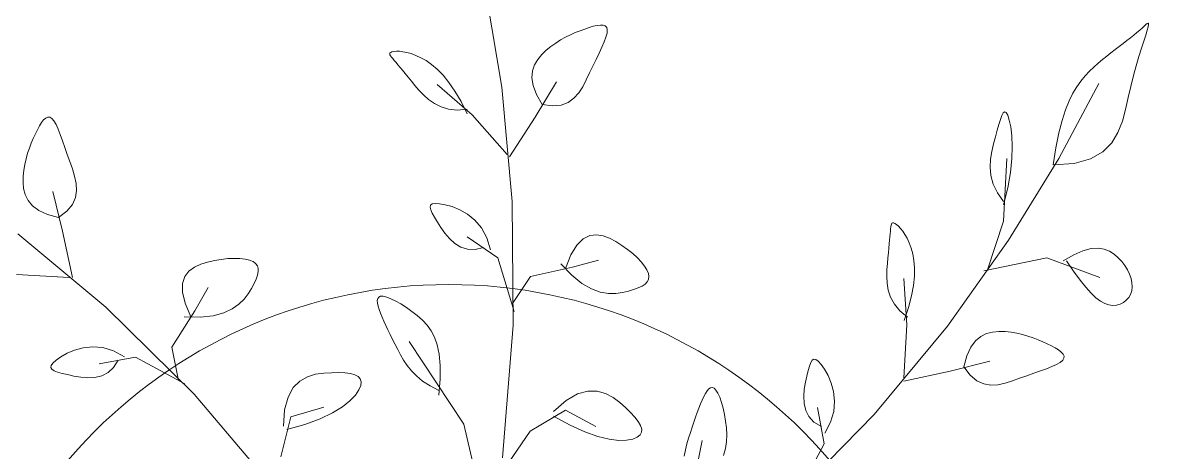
# Model space of a CAD drawing. Header units: centimetres. Extents: x -26724 to 60145, y -23645 to 6771.
# Drawn here: x -10478.6 to -10410, y 2010.3 to 2036.2 of the extents above; entities that cross this region are included whole.
import ezdxf

# ---------------------------------------------------------------- set-up
doc = ezdxf.new("R2010")
doc.units = ezdxf.units.CM
doc.linetypes.add('AUSGEZOGEN', pattern=[0])
doc.linetypes.add('PUNKT2_S9', pattern=[0.35, 0.15, -0.1, 0, -0.1])
doc.layers.add('3.IZGLED 2', color=7, linetype='Continuous', lineweight=9, true_color=0x4a4a4a)
doc.layers.add('Moebel', color=252, linetype='PUNKT2_S9', lineweight=13)

# ---------------------------------------------------------------- blocks, each defined once
blk = doc.blocks.new('ggggt')
at = {"layer": 'Moebel', "color": 91, "linetype": 'AUSGEZOGEN', "lineweight": 18, "transparency": 33554687}
for p, q in [((1570.942, 2032.319, 13.5), (1569.881, 2038.609, 13.5)), ((1609.971, 2036.164, 13.5), (1610.024, 2036.192, 13.5)), ((1610.024, 2036.192, 13.5), (1610.052, 2036.173, 13.5)), ((1610.052, 2036.173, 13.5), (1610.051, 2036.099, 13.5)), ((1575.098, 2035.48, 13.5), (1575.392, 2035.61, 13.5)), ((1575.392, 2035.61, 13.5), (1575.679, 2035.727, 13.5)), ((1575.679, 2035.727, 13.5), (1575.959, 2035.83, 13.5)), ((1575.959, 2035.83, 13.5), (1576.226, 2035.921, 13.5)), ((1576.226, 2035.921, 13.5), (1576.478, 2035.995, 13.5)), ((1576.478, 2035.995, 13.5), (1576.707, 2036.048, 13.5)), ((1576.707, 2036.048, 13.5), (1576.908, 2036.072, 13.5)), ((1576.908, 2036.072, 13.5), (1577.076, 2036.064, 13.5)), ((1577.076, 2036.064, 13.5), (1577.206, 2036.017, 13.5)), ((1577.206, 2036.017, 13.5), (1577.291, 2035.925, 13.5)), ((1577.309, 2035.589, 13.5), (1577.243, 2035.345, 13.5)), ((1577.291, 2035.925, 13.5), (1577.326, 2035.784, 13.5)), ((1577.326, 2035.784, 13.5), (1577.309, 2035.589, 13.5)), ((1609.159, 2035.458, 13.5), (1609.345, 2035.611, 13.5)), ((1609.345, 2035.611, 13.5), (1609.513, 2035.753, 13.5)), ((1609.513, 2035.753, 13.5), (1609.661, 2035.884, 13.5)), ((1609.661, 2035.884, 13.5), (1609.788, 2036.001, 13.5)), ((1609.788, 2036.001, 13.5), (1609.891, 2036.097, 13.5)), ((1609.962, 2035.751, 13.5), (1609.872, 2035.461, 13.5)), ((1609.891, 2036.097, 13.5), (1609.971, 2036.164, 13.5)), ((1610.021, 2035.961, 13.5), (1609.962, 2035.751, 13.5)), ((1610.051, 2036.099, 13.5), (1610.021, 2035.961, 13.5)), ((1573.918, 2034.774, 13.5), (1574.209, 2034.981, 13.5)), ((1574.209, 2034.981, 13.5), (1574.504, 2035.167, 13.5)), ((1574.504, 2035.167, 13.5), (1574.801, 2035.332, 13.5)), ((1574.801, 2035.332, 13.5), (1575.098, 2035.48, 13.5)), ((1577.136, 2035.058, 13.5), (1576.997, 2034.733, 13.5)), ((1577.243, 2035.345, 13.5), (1577.136, 2035.058, 13.5)), ((1608.273, 2034.77, 13.5), (1608.512, 2034.951, 13.5)), ((1608.512, 2034.951, 13.5), (1608.74, 2035.127, 13.5)), ((1608.74, 2035.127, 13.5), (1608.956, 2035.297, 13.5)), ((1608.956, 2035.297, 13.5), (1609.159, 2035.458, 13.5)), ((1609.756, 2035.097, 13.5), (1609.62, 2034.664, 13.5)), ((1609.872, 2035.461, 13.5), (1609.756, 2035.097, 13.5)), ((1564.172, 2034.338, 13.5), (1564.186, 2034.384, 13.5)), ((1564.185, 2034.281, 13.5), (1564.172, 2034.338, 13.5)), ((1564.224, 2034.214, 13.5), (1564.185, 2034.281, 13.5)), ((1564.186, 2034.384, 13.5), (1564.23, 2034.422, 13.5)), ((1564.283, 2034.134, 13.5), (1564.224, 2034.214, 13.5)), ((1564.23, 2034.422, 13.5), (1564.309, 2034.452, 13.5)), ((1564.359, 2034.041, 13.5), (1564.283, 2034.134, 13.5)), ((1564.309, 2034.452, 13.5), (1564.425, 2034.475, 13.5)), ((1564.425, 2034.475, 13.5), (1564.575, 2034.487, 13.5)), ((1564.575, 2034.487, 13.5), (1564.758, 2034.484, 13.5)), ((1564.758, 2034.484, 13.5), (1564.97, 2034.462, 13.5)), ((1564.97, 2034.462, 13.5), (1565.208, 2034.416, 13.5)), ((1565.208, 2034.416, 13.5), (1565.47, 2034.344, 13.5)), ((1565.47, 2034.344, 13.5), (1565.753, 2034.24, 13.5)), ((1565.753, 2034.24, 13.5), (1566.054, 2034.1, 13.5)), ((1573.123, 2033.997, 13.5), (1573.365, 2034.286, 13.5)), ((1573.365, 2034.286, 13.5), (1573.635, 2034.543, 13.5)), ((1573.635, 2034.543, 13.5), (1573.918, 2034.774, 13.5)), ((1576.831, 2034.376, 13.5), (1576.647, 2033.994, 13.5)), ((1576.997, 2034.733, 13.5), (1576.831, 2034.376, 13.5)), ((1607.254, 2033.992, 13.5), (1607.515, 2034.199, 13.5)), ((1607.515, 2034.199, 13.5), (1607.773, 2034.395, 13.5)), ((1607.773, 2034.395, 13.5), (1608.026, 2034.584, 13.5)), ((1608.026, 2034.584, 13.5), (1608.273, 2034.77, 13.5)), ((1609.467, 2034.168, 13.5), (1609.305, 2033.616, 13.5)), ((1609.62, 2034.664, 13.5), (1609.467, 2034.168, 13.5)), ((1564.45, 2033.934, 13.5), (1564.359, 2034.041, 13.5)), ((1564.553, 2033.811, 13.5), (1564.45, 2033.934, 13.5)), ((1564.669, 2033.672, 13.5), (1564.553, 2033.811, 13.5)), ((1564.798, 2033.515, 13.5), (1564.669, 2033.672, 13.5)), ((1564.942, 2033.339, 13.5), (1564.798, 2033.515, 13.5)), ((1566.054, 2034.1, 13.5), (1566.371, 2033.92, 13.5)), ((1566.371, 2033.92, 13.5), (1566.701, 2033.69, 13.5)), ((1566.701, 2033.69, 13.5), (1567.043, 2033.4, 13.5)), ((1572.807, 2033.303, 13.5), (1572.931, 2033.672, 13.5)), ((1572.931, 2033.672, 13.5), (1573.123, 2033.997, 13.5)), ((1576.451, 2033.593, 13.5), (1576.251, 2033.177, 13.5)), ((1576.647, 2033.994, 13.5), (1576.451, 2033.593, 13.5)), ((1606.468, 2033.277, 13.5), (1606.729, 2033.535, 13.5)), ((1606.729, 2033.535, 13.5), (1606.991, 2033.772, 13.5)), ((1606.991, 2033.772, 13.5), (1607.254, 2033.992, 13.5)), ((1609.305, 2033.616, 13.5), (1609.138, 2033.014, 13.5)), ((1565.103, 2033.143, 13.5), (1564.942, 2033.339, 13.5)), ((1565.282, 2032.926, 13.5), (1565.103, 2033.143, 13.5)), ((1565.48, 2032.688, 13.5), (1565.282, 2032.926, 13.5)), ((1567.043, 2033.4, 13.5), (1567.394, 2033.04, 13.5)), ((1567.394, 2033.04, 13.5), (1567.753, 2032.601, 13.5)), ((1572.771, 2032.885, 13.5), (1572.807, 2033.303, 13.5)), ((1572.842, 2032.412, 13.5), (1572.771, 2032.885, 13.5)), ((1576.051, 2032.757, 13.5), (1575.838, 2032.348, 13.5)), ((1576.251, 2033.177, 13.5), (1576.051, 2032.757, 13.5)), ((1605.957, 2032.685, 13.5), (1606.21, 2032.995, 13.5)), ((1606.21, 2032.995, 13.5), (1606.468, 2033.277, 13.5)), ((1609.138, 2033.014, 13.5), (1608.971, 2032.369, 13.5)), ((1565.699, 2032.426, 13.5), (1565.48, 2032.688, 13.5)), ((1565.941, 2032.143, 13.5), (1565.699, 2032.426, 13.5)), ((1566.212, 2031.853, 13.5), (1565.941, 2032.143, 13.5)), ((1569.151, 2030.647, 13.5), (1567.031, 2032.485, 13.5)), ((1567.753, 2032.601, 13.5), (1568.118, 2032.073, 13.5)), ((1568.118, 2032.073, 13.5), (1568.487, 2031.445, 13.5)), ((1571.575, 2025.413, 13.5), (1570.942, 2032.319, 13.5)), ((1573.04, 2031.878, 13.5), (1572.842, 2032.412, 13.5)), ((1572.971, 2030.509, 13.5), (1574.246, 2032.632, 13.5)), ((1575.838, 2032.348, 13.5), (1575.595, 2031.972, 13.5)), ((1604.616, 2028.018, 13.5), (1607.041, 2032.546, 13.5)), ((1605.471, 2031.95, 13.5), (1605.71, 2032.342, 13.5)), ((1605.71, 2032.342, 13.5), (1605.957, 2032.685, 13.5)), ((1608.971, 2032.369, 13.5), (1608.81, 2031.686, 13.5)), ((1566.52, 2031.575, 13.5), (1566.212, 2031.853, 13.5)), ((1566.871, 2031.327, 13.5), (1566.52, 2031.575, 13.5)), ((1568.487, 2031.445, 13.5), (1568.857, 2030.707, 13.5)), ((1573.385, 2031.277, 13.5), (1573.04, 2031.878, 13.5)), ((1574.96, 2031.397, 13.5), (1574.534, 2031.238, 13.5)), ((1575.308, 2031.648, 13.5), (1574.96, 2031.397, 13.5)), ((1575.595, 2031.972, 13.5), (1575.308, 2031.648, 13.5)), ((1605.022, 2030.953, 13.5), (1605.241, 2031.493, 13.5)), ((1605.241, 2031.493, 13.5), (1605.471, 2031.95, 13.5)), ((1608.81, 2031.686, 13.5), (1608.652, 2030.976, 13.5)), ((1567.273, 2031.127, 13.5), (1566.871, 2031.327, 13.5)), ((1567.734, 2030.992, 13.5), (1567.273, 2031.127, 13.5)), ((1568.259, 2030.94, 13.5), (1567.734, 2030.992, 13.5)), ((1568.857, 2030.99, 13.5), (1568.259, 2030.94, 13.5)), ((1574.014, 2031.191, 13.5), (1573.385, 2031.277, 13.5)), ((1573.385, 2031.277, 13.5), (1573.385, 2031.277, 13.5)), ((1574.534, 2031.238, 13.5), (1574.014, 2031.191, 13.5)), ((1601.178, 2030.607, 13.5), (1601.266, 2030.762, 13.5)), ((1601.266, 2030.762, 13.5), (1601.354, 2030.824, 13.5)), ((1601.354, 2030.824, 13.5), (1601.443, 2030.781, 13.5)), ((1601.443, 2030.781, 13.5), (1601.535, 2030.62, 13.5)), ((1604.816, 2030.313, 13.5), (1605.022, 2030.953, 13.5)), ((1608.652, 2030.976, 13.5), (1608.463, 2030.264, 13.5)), ((1542.999, 2029.979, 13.5), (1543.124, 2030.178, 13.5)), ((1543.124, 2030.178, 13.5), (1543.249, 2030.338, 13.5)), ((1543.249, 2030.338, 13.5), (1543.373, 2030.451, 13.5)), ((1543.373, 2030.451, 13.5), (1543.498, 2030.509, 13.5)), ((1543.498, 2030.509, 13.5), (1543.623, 2030.504, 13.5)), ((1543.623, 2030.504, 13.5), (1543.748, 2030.43, 13.5)), ((1543.748, 2030.43, 13.5), (1543.873, 2030.279, 13.5)), ((1543.873, 2030.279, 13.5), (1543.999, 2030.06, 13.5)), ((1543.999, 2030.06, 13.5), (1544.127, 2029.782, 13.5)), ((1571.271, 2028.244, 13.5), (1569.151, 2030.647, 13.5)), ((1571.413, 2028.103, 13.5), (1572.971, 2030.509, 13.5)), ((1600.892, 2029.716, 13.5), (1600.993, 2030.072, 13.5)), ((1600.993, 2030.072, 13.5), (1601.087, 2030.373, 13.5)), ((1601.087, 2030.373, 13.5), (1601.178, 2030.607, 13.5)), ((1601.535, 2030.62, 13.5), (1601.629, 2030.33, 13.5)), ((1601.629, 2030.33, 13.5), (1601.714, 2029.917, 13.5)), ((1604.624, 2029.556, 13.5), (1604.816, 2030.313, 13.5)), ((1608.463, 2030.264, 13.5), (1608.199, 2029.58, 13.5)), ((1542.624, 2029.225, 13.5), (1542.749, 2029.495, 13.5)), ((1542.749, 2029.495, 13.5), (1542.874, 2029.749, 13.5)), ((1542.874, 2029.749, 13.5), (1542.999, 2029.979, 13.5)), ((1544.127, 2029.782, 13.5), (1544.258, 2029.453, 13.5)), ((1544.258, 2029.453, 13.5), (1544.393, 2029.084, 13.5)), ((1600.67, 2028.895, 13.5), (1600.784, 2029.32, 13.5)), ((1600.784, 2029.32, 13.5), (1600.892, 2029.716, 13.5)), ((1601.714, 2029.917, 13.5), (1601.777, 2029.386, 13.5)), ((1601.777, 2029.386, 13.5), (1601.804, 2028.746, 13.5)), ((1604.447, 2028.664, 13.5), (1604.624, 2029.556, 13.5)), ((1608.199, 2029.58, 13.5), (1607.82, 2028.954, 13.5)), ((1542.282, 2028.325, 13.5), (1542.388, 2028.639, 13.5)), ((1542.388, 2028.639, 13.5), (1542.503, 2028.939, 13.5)), ((1542.503, 2028.939, 13.5), (1542.624, 2029.225, 13.5)), ((1544.393, 2029.084, 13.5), (1544.533, 2028.684, 13.5)), ((1544.533, 2028.684, 13.5), (1544.679, 2028.261, 13.5)), ((1600.566, 2028.444, 13.5), (1600.67, 2028.895, 13.5)), ((1601.804, 2028.746, 13.5), (1601.782, 2028.002, 13.5)), ((1604.288, 2027.621, 13.5), (1604.447, 2028.664, 13.5)), ((1607.82, 2028.954, 13.5), (1607.281, 2028.415, 13.5)), ((1542.112, 2027.658, 13.5), (1542.189, 2027.998, 13.5)), ((1542.189, 2027.998, 13.5), (1542.282, 2028.325, 13.5)), ((1544.679, 2028.261, 13.5), (1544.831, 2027.826, 13.5)), ((1600.471, 2027.484, 13.5), (1600.493, 2027.973, 13.5)), ((1600.493, 2027.973, 13.5), (1600.566, 2028.444, 13.5)), ((1601.284, 2024.223, 13.5), (1601.485, 2028.021, 13.5)), ((1601.589, 2023.089, 13.5), (1604.616, 2028.018, 13.5)), ((1601.782, 2028.002, 13.5), (1601.697, 2027.162, 13.5)), ((1606.541, 2027.994, 13.5), (1605.558, 2027.719, 13.5)), ((1607.281, 2028.415, 13.5), (1606.541, 2027.994, 13.5)), ((1542.016, 2026.942, 13.5), (1542.053, 2027.306, 13.5)), ((1542.053, 2027.306, 13.5), (1542.112, 2027.658, 13.5)), ((1544.831, 2027.826, 13.5), (1544.987, 2027.387, 13.5)), ((1544.987, 2027.387, 13.5), (1545.125, 2026.948, 13.5)), ((1600.519, 2026.981, 13.5), (1600.471, 2027.484, 13.5)), ((1605.558, 2027.719, 13.5), (1604.288, 2027.621, 13.5)), ((1604.288, 2027.621, 13.5), (1604.288, 2027.621, 13.5)), ((1542.006, 2026.569, 13.5), (1542.016, 2026.942, 13.5)), ((1542.04, 2026.194, 13.5), (1542.006, 2026.569, 13.5)), ((1545.125, 2026.948, 13.5), (1545.22, 2026.511, 13.5)), ((1600.657, 2026.467, 13.5), (1600.519, 2026.981, 13.5)), ((1601.697, 2027.162, 13.5), (1601.535, 2026.233, 13.5)), ((1542.134, 2025.828, 13.5), (1542.04, 2026.194, 13.5)), ((1544.398, 2023.62, 13.5), (1543.799, 2026.023, 13.5)), ((1545.245, 2026.078, 13.5), (1545.177, 2025.654, 13.5)), ((1545.22, 2026.511, 13.5), (1545.245, 2026.078, 13.5)), ((1600.906, 2025.946, 13.5), (1600.657, 2026.467, 13.5)), ((1601.284, 2025.422, 13.5), (1600.906, 2025.946, 13.5)), ((1601.535, 2026.233, 13.5), (1601.284, 2025.222, 13.5)), ((1542.307, 2025.48, 13.5), (1542.134, 2025.828, 13.5)), ((1542.577, 2025.159, 13.5), (1542.307, 2025.48, 13.5)), ((1544.988, 2025.24, 13.5), (1544.654, 2024.84, 13.5)), ((1545.177, 2025.654, 13.5), (1544.988, 2025.24, 13.5)), ((1566.615, 2025.073, 13.5), (1566.641, 2025.19, 13.5)), ((1566.641, 2025.19, 13.5), (1566.739, 2025.265, 13.5)), ((1566.739, 2025.265, 13.5), (1566.915, 2025.296, 13.5)), ((1566.915, 2025.296, 13.5), (1567.178, 2025.282, 13.5)), ((1567.178, 2025.282, 13.5), (1567.53, 2025.223, 13.5)), ((1567.53, 2025.223, 13.5), (1567.949, 2025.107, 13.5)), ((1571.64, 2017.939, 13.5), (1571.575, 2025.413, 13.5)), ((1542.962, 2024.875, 13.5), (1542.577, 2025.159, 13.5)), ((1543.48, 2024.637, 13.5), (1542.962, 2024.875, 13.5)), ((1544.148, 2024.456, 13.5), (1543.48, 2024.637, 13.5)), ((1544.654, 2024.84, 13.5), (1544.148, 2024.456, 13.5)), ((1566.652, 2024.912, 13.5), (1566.615, 2025.073, 13.5)), ((1566.743, 2024.708, 13.5), (1566.652, 2024.912, 13.5)), ((1566.882, 2024.462, 13.5), (1566.743, 2024.708, 13.5)), ((1567.949, 2025.107, 13.5), (1568.406, 2024.921, 13.5)), ((1568.406, 2024.921, 13.5), (1568.872, 2024.653, 13.5)), ((1568.872, 2024.653, 13.5), (1569.32, 2024.29, 13.5)), ((1544.148, 2024.456, 13.5), (1544.148, 2024.456, 13.5)), ((1567.059, 2024.174, 13.5), (1566.882, 2024.462, 13.5)), ((1567.27, 2023.848, 13.5), (1567.059, 2024.174, 13.5)), ((1567.513, 2023.507, 13.5), (1567.27, 2023.848, 13.5)), ((1569.32, 2024.29, 13.5), (1569.72, 2023.819, 13.5)), ((1569.72, 2023.819, 13.5), (1570.045, 2023.228, 13.5)), ((1594.454, 2023.763, 13.5), (1594.466, 2023.883, 13.5)), ((1594.466, 2023.883, 13.5), (1594.48, 2023.981, 13.5)), ((1594.48, 2023.981, 13.5), (1594.501, 2024.056, 13.5)), ((1594.501, 2024.056, 13.5), (1594.531, 2024.106, 13.5)), ((1594.531, 2024.106, 13.5), (1594.574, 2024.129, 13.5)), ((1594.574, 2024.129, 13.5), (1594.632, 2024.124, 13.5)), ((1594.632, 2024.124, 13.5), (1594.71, 2024.089, 13.5)), ((1594.71, 2024.089, 13.5), (1594.807, 2024.024, 13.5)), ((1594.807, 2024.024, 13.5), (1594.922, 2023.926, 13.5)), ((1594.922, 2023.926, 13.5), (1595.049, 2023.795, 13.5)), ((1600.283, 2021.224, 13.5), (1601.284, 2024.223, 13.5)), ((1547.015, 2019.03, 13.5), (1541.684, 2023.465, 13.5)), ((1544.998, 2020.817, 13.5), (1544.398, 2023.62, 13.5)), ((1567.794, 2023.178, 13.5), (1567.513, 2023.507, 13.5)), ((1568.113, 2022.887, 13.5), (1567.794, 2023.178, 13.5)), ((1570.7, 2022.019, 13.5), (1568.862, 2023.29, 13.5)), ((1570.045, 2023.228, 13.5), (1570.265, 2022.503, 13.5)), ((1575.867, 2023.158, 13.5), (1575.486, 2022.783, 13.5)), ((1576.262, 2023.355, 13.5), (1575.867, 2023.158, 13.5)), ((1576.663, 2023.406, 13.5), (1576.262, 2023.355, 13.5)), ((1577.066, 2023.341, 13.5), (1576.663, 2023.406, 13.5)), ((1577.462, 2023.193, 13.5), (1577.066, 2023.341, 13.5)), ((1577.846, 2022.993, 13.5), (1577.462, 2023.193, 13.5)), ((1594.392, 2023.081, 13.5), (1594.412, 2023.283, 13.5)), ((1594.412, 2023.283, 13.5), (1594.429, 2023.463, 13.5)), ((1594.429, 2023.463, 13.5), (1594.443, 2023.623, 13.5)), ((1594.443, 2023.623, 13.5), (1594.454, 2023.763, 13.5)), ((1595.049, 2023.795, 13.5), (1595.183, 2023.629, 13.5)), ((1595.183, 2023.629, 13.5), (1595.32, 2023.429, 13.5)), ((1595.32, 2023.429, 13.5), (1595.453, 2023.192, 13.5)), ((1595.453, 2023.192, 13.5), (1595.58, 2022.919, 13.5)), ((1568.475, 2022.661, 13.5), (1568.113, 2022.887, 13.5)), ((1568.882, 2022.528, 13.5), (1568.475, 2022.661, 13.5)), ((1569.336, 2022.513, 13.5), (1568.882, 2022.528, 13.5)), ((1569.84, 2022.644, 13.5), (1569.336, 2022.513, 13.5)), ((1575.486, 2022.783, 13.5), (1575.125, 2022.199, 13.5)), ((1578.211, 2022.767, 13.5), (1577.846, 2022.993, 13.5)), ((1578.553, 2022.526, 13.5), (1578.211, 2022.767, 13.5)), ((1578.865, 2022.275, 13.5), (1578.553, 2022.526, 13.5)), ((1594.318, 2022.323, 13.5), (1594.345, 2022.603, 13.5)), ((1594.345, 2022.603, 13.5), (1594.37, 2022.855, 13.5)), ((1594.37, 2022.855, 13.5), (1594.392, 2023.081, 13.5)), ((1595.58, 2022.919, 13.5), (1595.694, 2022.607, 13.5)), ((1595.694, 2022.607, 13.5), (1595.791, 2022.255, 13.5)), ((1597.891, 2017.891, 13.5), (1601.589, 2023.089, 13.5)), ((1605.524, 2022.201, 13.5), (1606.081, 2022.445, 13.5)), ((1606.081, 2022.445, 13.5), (1606.569, 2022.572, 13.5)), ((1606.569, 2022.572, 13.5), (1606.994, 2022.599, 13.5)), ((1606.994, 2022.599, 13.5), (1607.363, 2022.54, 13.5)), ((1607.363, 2022.54, 13.5), (1607.684, 2022.414, 13.5)), ((1553.579, 2021.851, 13.5), (1553.16, 2021.752, 13.5)), ((1553.991, 2021.922, 13.5), (1553.579, 2021.851, 13.5)), ((1554.389, 2021.965, 13.5), (1553.991, 2021.922, 13.5)), ((1554.766, 2021.982, 13.5), (1554.389, 2021.965, 13.5)), ((1555.114, 2021.972, 13.5), (1554.766, 2021.982, 13.5)), ((1555.426, 2021.935, 13.5), (1555.114, 2021.972, 13.5)), ((1555.693, 2021.873, 13.5), (1555.426, 2021.935, 13.5)), ((1555.909, 2021.786, 13.5), (1555.693, 2021.873, 13.5)), ((1556.067, 2021.673, 13.5), (1555.909, 2021.786, 13.5)), ((1571.688, 2018.766, 13.5), (1570.7, 2022.019, 13.5)), ((1575.125, 2022.199, 13.5), (1574.791, 2021.375, 13.5)), ((1575.227, 2021.457, 13.5), (1576.784, 2021.883, 13.5)), ((1579.143, 2022.02, 13.5), (1578.865, 2022.275, 13.5)), ((1579.382, 2021.766, 13.5), (1579.143, 2022.02, 13.5)), ((1579.577, 2021.52, 13.5), (1579.382, 2021.766, 13.5)), ((1594.259, 2021.674, 13.5), (1594.29, 2022.014, 13.5)), ((1594.29, 2022.014, 13.5), (1594.318, 2022.323, 13.5)), ((1595.791, 2022.255, 13.5), (1595.861, 2021.859, 13.5)), ((1595.861, 2021.859, 13.5), (1595.898, 2021.412, 13.5)), ((1600.083, 2021.224, 13.5), (1603.888, 2022.024, 13.5)), ((1603.888, 2022.024, 13.5), (1607.092, 2020.824, 13.5)), ((1604.889, 2021.824, 13.5), (1605.524, 2022.201, 13.5)), ((1605.517, 2021.2, 13.5), (1605.089, 2021.824, 13.5)), ((1607.684, 2022.414, 13.5), (1607.964, 2022.237, 13.5)), ((1607.964, 2022.237, 13.5), (1608.21, 2022.024, 13.5)), ((1608.21, 2022.024, 13.5), (1608.428, 2021.79, 13.5)), ((1608.428, 2021.79, 13.5), (1608.617, 2021.543, 13.5)), ((1552.032, 2021.208, 13.5), (1551.784, 2020.889, 13.5)), ((1552.362, 2021.447, 13.5), (1552.032, 2021.208, 13.5)), ((1552.747, 2021.623, 13.5), (1552.362, 2021.447, 13.5)), ((1553.16, 2021.752, 13.5), (1552.747, 2021.623, 13.5)), ((1556.17, 2021.535, 13.5), (1556.067, 2021.673, 13.5)), ((1556.22, 2021.372, 13.5), (1556.17, 2021.535, 13.5)), ((1556.178, 2020.968, 13.5), (1556.221, 2021.183, 13.5)), ((1556.221, 2021.183, 13.5), (1556.22, 2021.372, 13.5)), ((1572.68, 2020.889, 13.5), (1575.227, 2021.457, 13.5)), ((1574.508, 2021.658, 13.5), (1575.174, 2020.967, 13.5)), ((1579.722, 2021.287, 13.5), (1579.577, 2021.52, 13.5)), ((1579.813, 2021.073, 13.5), (1579.722, 2021.287, 13.5)), ((1579.845, 2020.881, 13.5), (1579.813, 2021.073, 13.5)), ((1594.217, 2020.906, 13.5), (1594.23, 2021.303, 13.5)), ((1594.23, 2021.303, 13.5), (1594.259, 2021.674, 13.5)), ((1595.898, 2021.412, 13.5), (1595.892, 2020.91, 13.5)), ((1605.903, 2020.672, 13.5), (1605.517, 2021.2, 13.5)), ((1608.617, 2021.543, 13.5), (1608.775, 2021.286, 13.5)), ((1608.775, 2021.286, 13.5), (1608.9, 2021.024, 13.5)), ((1544.798, 2020.817, 13.5), (1541.6, 2021.017, 13.5)), ((1551.644, 2020.47, 13.5), (1551.64, 2019.936, 13.5)), ((1551.784, 2020.889, 13.5), (1551.644, 2020.47, 13.5)), ((1555.809, 2020.167, 13.5), (1555.968, 2020.46, 13.5)), ((1555.968, 2020.46, 13.5), (1556.092, 2020.727, 13.5)), ((1556.092, 2020.727, 13.5), (1556.178, 2020.968, 13.5)), ((1571.547, 2019.19, 13.5), (1572.68, 2020.889, 13.5)), ((1575.174, 2020.967, 13.5), (1575.795, 2020.469, 13.5)), ((1575.795, 2020.469, 13.5), (1576.37, 2020.135, 13.5)), ((1579.425, 2020.305, 13.5), (1579.608, 2020.426, 13.5)), ((1579.608, 2020.426, 13.5), (1579.74, 2020.56, 13.5)), ((1579.74, 2020.56, 13.5), (1579.82, 2020.711, 13.5)), ((1579.82, 2020.711, 13.5), (1579.845, 2020.881, 13.5)), ((1594.238, 2020.492, 13.5), (1594.217, 2020.906, 13.5)), ((1594.311, 2020.068, 13.5), (1594.238, 2020.492, 13.5)), ((1595.443, 2017.975, 13.5), (1595.243, 2020.774, 13.5)), ((1595.892, 2020.91, 13.5), (1595.836, 2020.345, 13.5)), ((1606.253, 2020.235, 13.5), (1605.903, 2020.672, 13.5)), ((1608.9, 2021.024, 13.5), (1608.99, 2020.763, 13.5)), ((1608.99, 2020.763, 13.5), (1609.043, 2020.506, 13.5)), ((1609.043, 2020.506, 13.5), (1609.056, 2020.258, 13.5)), ((1551.64, 2019.936, 13.5), (1551.798, 2019.268, 13.5)), ((1552.395, 2018.814, 13.5), (1553.194, 2020.216, 13.5)), ((1555.371, 2019.525, 13.5), (1555.615, 2019.85, 13.5)), ((1555.615, 2019.85, 13.5), (1555.809, 2020.167, 13.5)), ((1576.37, 2020.135, 13.5), (1576.901, 2019.94, 13.5)), ((1576.901, 2019.94, 13.5), (1577.389, 2019.855, 13.5)), ((1577.389, 2019.855, 13.5), (1577.834, 2019.855, 13.5)), ((1577.834, 2019.855, 13.5), (1578.237, 2019.912, 13.5)), ((1578.237, 2019.912, 13.5), (1578.598, 2019.999, 13.5)), ((1578.598, 2019.999, 13.5), (1578.917, 2020.094, 13.5)), ((1578.917, 2020.094, 13.5), (1579.194, 2020.195, 13.5)), ((1579.194, 2020.195, 13.5), (1579.425, 2020.305, 13.5)), ((1594.454, 2019.642, 13.5), (1594.311, 2020.068, 13.5)), ((1595.72, 2019.714, 13.5), (1595.537, 2019.009, 13.5)), ((1595.836, 2020.345, 13.5), (1595.72, 2019.714, 13.5)), ((1606.572, 2019.881, 13.5), (1606.253, 2020.235, 13.5)), ((1606.865, 2019.605, 13.5), (1606.572, 2019.881, 13.5)), ((1608.956, 2019.81, 13.5), (1608.846, 2019.618, 13.5)), ((1609.027, 2020.025, 13.5), (1608.956, 2019.81, 13.5)), ((1609.056, 2020.258, 13.5), (1609.027, 2020.025, 13.5)), ((1552.346, 2013.79, 13.5), (1547.015, 2019.03, 13.5)), ((1551.798, 2019.268, 13.5), (1552.144, 2018.448, 13.5)), ((1554.651, 2018.926, 13.5), (1555.056, 2019.211, 13.5)), ((1555.056, 2019.211, 13.5), (1555.371, 2019.525, 13.5)), ((1563.421, 2019.44, 13.5), (1563.446, 2019.563, 13.5)), ((1563.431, 2019.286, 13.5), (1563.421, 2019.44, 13.5)), ((1563.469, 2019.104, 13.5), (1563.431, 2019.286, 13.5)), ((1563.446, 2019.563, 13.5), (1563.51, 2019.649, 13.5)), ((1563.531, 2018.9, 13.5), (1563.469, 2019.104, 13.5)), ((1563.51, 2019.649, 13.5), (1563.619, 2019.693, 13.5)), ((1563.619, 2019.693, 13.5), (1563.778, 2019.691, 13.5)), ((1563.778, 2019.691, 13.5), (1563.99, 2019.64, 13.5)), ((1563.99, 2019.64, 13.5), (1564.246, 2019.543, 13.5)), ((1564.246, 2019.543, 13.5), (1564.537, 2019.404, 13.5)), ((1564.537, 2019.404, 13.5), (1564.852, 2019.228, 13.5)), ((1564.852, 2019.228, 13.5), (1565.181, 2019.019, 13.5)), ((1565.181, 2019.019, 13.5), (1565.513, 2018.783, 13.5)), ((1594.684, 2019.221, 13.5), (1594.454, 2019.642, 13.5)), ((1595.019, 2018.813, 13.5), (1594.684, 2019.221, 13.5)), ((1607.138, 2019.399, 13.5), (1606.865, 2019.605, 13.5)), ((1607.395, 2019.258, 13.5), (1607.138, 2019.399, 13.5)), ((1607.642, 2019.175, 13.5), (1607.395, 2019.258, 13.5)), ((1607.883, 2019.144, 13.5), (1607.642, 2019.175, 13.5)), ((1608.114, 2019.16, 13.5), (1607.883, 2019.144, 13.5)), ((1608.331, 2019.22, 13.5), (1608.114, 2019.16, 13.5)), ((1608.529, 2019.319, 13.5), (1608.331, 2019.22, 13.5)), ((1608.702, 2019.453, 13.5), (1608.529, 2019.319, 13.5)), ((1608.846, 2019.618, 13.5), (1608.702, 2019.453, 13.5)), ((1550.995, 2016.612, 13.5), (1552.395, 2018.814, 13.5)), ((1551.744, 2018.448, 13.5), (1552.704, 2018.431, 13.5)), ((1552.704, 2018.431, 13.5), (1553.495, 2018.517, 13.5)), ((1553.495, 2018.517, 13.5), (1554.137, 2018.688, 13.5)), ((1554.137, 2018.688, 13.5), (1554.651, 2018.926, 13.5)), ((1563.612, 2018.677, 13.5), (1563.531, 2018.9, 13.5)), ((1563.707, 2018.441, 13.5), (1563.612, 2018.677, 13.5)), ((1563.814, 2018.192, 13.5), (1563.707, 2018.441, 13.5)), ((1565.513, 2018.783, 13.5), (1565.838, 2018.522, 13.5)), ((1565.838, 2018.522, 13.5), (1566.146, 2018.243, 13.5)), ((1595.477, 2018.426, 13.5), (1595.019, 2018.813, 13.5)), ((1595.537, 2019.009, 13.5), (1595.277, 2018.226, 13.5)), ((1563.932, 2017.931, 13.5), (1563.814, 2018.192, 13.5)), ((1564.061, 2017.659, 13.5), (1563.932, 2017.931, 13.5)), ((1564.199, 2017.377, 13.5), (1564.061, 2017.659, 13.5)), ((1566.146, 2018.243, 13.5), (1566.428, 2017.945, 13.5)), ((1566.428, 2017.945, 13.5), (1566.676, 2017.613, 13.5)), ((1570.993, 2009.943, 13.5), (1571.64, 2017.939, 13.5)), ((1593.455, 2012.56, 13.5), (1597.891, 2017.891, 13.5)), ((1595.243, 2014.777, 13.5), (1595.443, 2017.975, 13.5)), ((1564.345, 2017.085, 13.5), (1564.199, 2017.377, 13.5)), ((1564.499, 2016.783, 13.5), (1564.345, 2017.085, 13.5)), ((1568.658, 2011.972, 13.5), (1565.338, 2016.956, 13.5)), ((1566.676, 2017.613, 13.5), (1566.884, 2017.224, 13.5)), ((1566.884, 2017.224, 13.5), (1567.049, 2016.76, 13.5)), ((1599.3, 2016.613, 13.5), (1599.585, 2016.998, 13.5)), ((1599.585, 2016.998, 13.5), (1599.906, 2017.268, 13.5)), ((1599.906, 2017.268, 13.5), (1600.254, 2017.441, 13.5)), ((1600.254, 2017.441, 13.5), (1600.62, 2017.535, 13.5)), ((1600.62, 2017.535, 13.5), (1600.995, 2017.569, 13.5)), ((1600.995, 2017.569, 13.5), (1601.368, 2017.559, 13.5)), ((1601.368, 2017.559, 13.5), (1601.731, 2017.522, 13.5)), ((1601.731, 2017.522, 13.5), (1602.084, 2017.463, 13.5)), ((1602.084, 2017.463, 13.5), (1602.424, 2017.386, 13.5)), ((1602.424, 2017.386, 13.5), (1602.751, 2017.293, 13.5)), ((1602.751, 2017.293, 13.5), (1603.065, 2017.187, 13.5)), ((1603.065, 2017.187, 13.5), (1603.365, 2017.072, 13.5)), ((1603.365, 2017.072, 13.5), (1603.65, 2016.951, 13.5)), ((1603.65, 2016.951, 13.5), (1603.921, 2016.826, 13.5)), ((1544.667, 2016.249, 13.5), (1545.122, 2016.441, 13.5)), ((1545.122, 2016.441, 13.5), (1545.641, 2016.581, 13.5)), ((1545.641, 2016.581, 13.5), (1546.214, 2016.641, 13.5)), ((1546.214, 2016.641, 13.5), (1546.83, 2016.591, 13.5)), ((1546.83, 2016.591, 13.5), (1547.478, 2016.402, 13.5)), ((1547.478, 2016.402, 13.5), (1548.146, 2016.045, 13.5)), ((1551.395, 2014.609, 13.5), (1550.995, 2016.612, 13.5)), ((1564.659, 2016.473, 13.5), (1564.499, 2016.783, 13.5)), ((1564.827, 2016.156, 13.5), (1564.659, 2016.473, 13.5)), ((1567.049, 2016.76, 13.5), (1567.162, 2016.199, 13.5)), ((1599.063, 2016.095, 13.5), (1599.3, 2016.613, 13.5)), ((1603.921, 2016.826, 13.5), (1604.175, 2016.701, 13.5)), ((1604.175, 2016.701, 13.5), (1604.405, 2016.576, 13.5)), ((1604.405, 2016.576, 13.5), (1604.604, 2016.451, 13.5)), ((1604.604, 2016.451, 13.5), (1604.764, 2016.327, 13.5)), ((1604.764, 2016.327, 13.5), (1604.877, 2016.202, 13.5)), ((1543.7, 2015.505, 13.5), (1543.803, 2015.651, 13.5)), ((1543.803, 2015.651, 13.5), (1543.998, 2015.828, 13.5)), ((1543.998, 2015.828, 13.5), (1544.289, 2016.035, 13.5)), ((1544.289, 2016.035, 13.5), (1544.667, 2016.249, 13.5)), ((1548.796, 2016.011, 13.5), (1546.597, 2015.61, 13.5)), ((1547.746, 2015.845, 13.5), (1547.482, 2015.396, 13.5)), ((1551.795, 2014.409, 13.5), (1548.796, 2016.011, 13.5)), ((1565.013, 2015.835, 13.5), (1564.827, 2016.156, 13.5)), ((1565.227, 2015.513, 13.5), (1565.013, 2015.835, 13.5)), ((1567.162, 2016.199, 13.5), (1567.22, 2015.52, 13.5)), ((1589.541, 2015.478, 13.5), (1589.62, 2015.687, 13.5)), ((1589.62, 2015.687, 13.5), (1589.708, 2015.827, 13.5)), ((1589.708, 2015.827, 13.5), (1589.809, 2015.891, 13.5)), ((1589.809, 2015.891, 13.5), (1589.931, 2015.875, 13.5)), ((1589.931, 2015.875, 13.5), (1590.077, 2015.772, 13.5)), ((1590.077, 2015.772, 13.5), (1590.254, 2015.577, 13.5)), ((1598.046, 2015.177, 13.5), (1600.449, 2015.776, 13.5)), ((1598.881, 2015.427, 13.5), (1599.063, 2016.095, 13.5)), ((1604.705, 2015.702, 13.5), (1604.486, 2015.576, 13.5)), ((1604.855, 2015.827, 13.5), (1604.705, 2015.702, 13.5)), ((1604.93, 2015.952, 13.5), (1604.855, 2015.827, 13.5)), ((1604.877, 2016.202, 13.5), (1604.935, 2016.077, 13.5)), ((1604.935, 2016.077, 13.5), (1604.93, 2015.952, 13.5)), ((1543.684, 2015.384, 13.5), (1543.7, 2015.505, 13.5)), ((1543.748, 2015.282, 13.5), (1543.684, 2015.384, 13.5)), ((1543.888, 2015.194, 13.5), (1543.748, 2015.282, 13.5)), ((1544.097, 2015.115, 13.5), (1543.888, 2015.194, 13.5)), ((1544.368, 2015.039, 13.5), (1544.097, 2015.115, 13.5)), ((1544.698, 2014.961, 13.5), (1544.368, 2015.039, 13.5)), ((1545.077, 2014.879, 13.5), (1544.698, 2014.961, 13.5)), ((1546.769, 2014.892, 13.5), (1546.353, 2014.796, 13.5)), ((1547.151, 2015.085, 13.5), (1546.769, 2014.892, 13.5)), ((1547.482, 2015.396, 13.5), (1547.151, 2015.085, 13.5)), ((1559.2, 2014.83, 13.5), (1559.688, 2014.98, 13.5)), ((1559.688, 2014.98, 13.5), (1560.182, 2015.052, 13.5)), ((1560.182, 2015.052, 13.5), (1560.657, 2015.077, 13.5)), ((1560.657, 2015.077, 13.5), (1561.089, 2015.081, 13.5)), ((1561.089, 2015.081, 13.5), (1561.472, 2015.065, 13.5)), ((1561.472, 2015.065, 13.5), (1561.798, 2015.025, 13.5)), ((1561.798, 2015.025, 13.5), (1562.065, 2014.956, 13.5)), ((1562.065, 2014.956, 13.5), (1562.265, 2014.855, 13.5)), ((1565.482, 2015.194, 13.5), (1565.227, 2015.513, 13.5)), ((1565.79, 2014.88, 13.5), (1565.482, 2015.194, 13.5)), ((1567.22, 2015.52, 13.5), (1567.216, 2014.704, 13.5)), ((1589.386, 2014.877, 13.5), (1589.465, 2015.207, 13.5)), ((1589.465, 2015.207, 13.5), (1589.541, 2015.478, 13.5)), ((1590.254, 2015.577, 13.5), (1590.461, 2015.286, 13.5)), ((1590.461, 2015.286, 13.5), (1590.675, 2014.908, 13.5)), ((1590.675, 2014.908, 13.5), (1590.867, 2014.453, 13.5)), ((1595.243, 2014.577, 13.5), (1598.046, 2015.177, 13.5)), ((1599.266, 2014.921, 13.5), (1598.881, 2015.427, 13.5)), ((1598.881, 2015.427, 13.5), (1598.881, 2015.427, 13.5)), ((1599.666, 2014.587, 13.5), (1599.266, 2014.921, 13.5)), ((1602.687, 2014.896, 13.5), (1602.252, 2014.744, 13.5)), ((1603.11, 2015.042, 13.5), (1602.687, 2014.896, 13.5)), ((1603.51, 2015.182, 13.5), (1603.11, 2015.042, 13.5)), ((1603.879, 2015.317, 13.5), (1603.51, 2015.182, 13.5)), ((1604.208, 2015.448, 13.5), (1603.879, 2015.317, 13.5)), ((1604.486, 2015.576, 13.5), (1604.208, 2015.448, 13.5)), ((1545.49, 2014.81, 13.5), (1545.077, 2014.879, 13.5)), ((1545.922, 2014.775, 13.5), (1545.49, 2014.81, 13.5)), ((1546.353, 2014.796, 13.5), (1545.922, 2014.775, 13.5)), ((1558.343, 2014.175, 13.5), (1558.743, 2014.573, 13.5)), ((1558.743, 2014.573, 13.5), (1559.2, 2014.83, 13.5)), ((1562.265, 2014.855, 13.5), (1562.395, 2014.716, 13.5)), ((1562.423, 2014.31, 13.5), (1562.309, 2014.036, 13.5)), ((1562.395, 2014.716, 13.5), (1562.449, 2014.536, 13.5)), ((1562.449, 2014.536, 13.5), (1562.423, 2014.31, 13.5)), ((1566.162, 2014.576, 13.5), (1565.79, 2014.88, 13.5)), ((1566.609, 2014.286, 13.5), (1566.162, 2014.576, 13.5)), ((1567.145, 2014.012, 13.5), (1566.609, 2014.286, 13.5)), ((1567.216, 2014.704, 13.5), (1567.145, 2013.729, 13.5)), ((1589.236, 2014.085, 13.5), (1589.305, 2014.498, 13.5)), ((1589.305, 2014.498, 13.5), (1589.386, 2014.877, 13.5)), ((1590.867, 2014.453, 13.5), (1591.007, 2013.934, 13.5)), ((1600.08, 2014.398, 13.5), (1599.666, 2014.587, 13.5)), ((1600.504, 2014.33, 13.5), (1600.08, 2014.398, 13.5)), ((1600.936, 2014.355, 13.5), (1600.504, 2014.33, 13.5)), ((1601.374, 2014.45, 13.5), (1600.936, 2014.355, 13.5)), ((1601.813, 2014.588, 13.5), (1601.374, 2014.45, 13.5)), ((1602.252, 2014.744, 13.5), (1601.813, 2014.588, 13.5)), ((1557.543, 2007.679, 13.5), (1552.346, 2013.79, 13.5)), ((1557.817, 2012.84, 13.5), (1558.026, 2013.608, 13.5)), ((1558.026, 2013.608, 13.5), (1558.343, 2014.175, 13.5)), ((1562.095, 2013.724, 13.5), (1561.768, 2013.383, 13.5)), ((1562.309, 2014.036, 13.5), (1562.095, 2013.724, 13.5)), ((1574.837, 2013.398, 13.5), (1575.528, 2013.793, 13.5)), ((1575.528, 2013.793, 13.5), (1576.153, 2013.97, 13.5)), ((1576.153, 2013.97, 13.5), (1576.717, 2013.968, 13.5)), ((1576.717, 2013.968, 13.5), (1577.222, 2013.827, 13.5)), ((1577.222, 2013.827, 13.5), (1577.673, 2013.588, 13.5)), ((1577.673, 2013.588, 13.5), (1578.073, 2013.289, 13.5)), ((1583.062, 2013.428, 13.5), (1583.162, 2013.642, 13.5)), ((1583.162, 2013.642, 13.5), (1583.263, 2013.831, 13.5)), ((1583.263, 2013.831, 13.5), (1583.364, 2013.987, 13.5)), ((1583.364, 2013.987, 13.5), (1583.467, 2014.103, 13.5)), ((1583.467, 2014.103, 13.5), (1583.571, 2014.172, 13.5)), ((1583.571, 2014.172, 13.5), (1583.677, 2014.187, 13.5)), ((1583.677, 2014.187, 13.5), (1583.785, 2014.141, 13.5)), ((1583.785, 2014.141, 13.5), (1583.896, 2014.028, 13.5)), ((1583.896, 2014.028, 13.5), (1584.01, 2013.842, 13.5)), ((1584.01, 2013.842, 13.5), (1584.122, 2013.592, 13.5)), ((1584.122, 2013.592, 13.5), (1584.23, 2013.288, 13.5)), ((1589.201, 2013.653, 13.5), (1589.236, 2014.085, 13.5)), ((1589.222, 2013.222, 13.5), (1589.201, 2013.653, 13.5)), ((1591.007, 2013.934, 13.5), (1591.067, 2013.361, 13.5)), ((1557.742, 2011.84, 13.5), (1557.817, 2012.84, 13.5)), ((1558.192, 2012.406, 13.5), (1560.191, 2013.007, 13.5)), ((1561.313, 2013.025, 13.5), (1560.717, 2012.661, 13.5)), ((1561.768, 2013.383, 13.5), (1561.313, 2013.025, 13.5)), ((1574.076, 2012.744, 13.5), (1574.837, 2013.398, 13.5)), ((1578.073, 2013.289, 13.5), (1578.427, 2012.972, 13.5)), ((1578.427, 2012.972, 13.5), (1578.735, 2012.669, 13.5)), ((1582.761, 2012.674, 13.5), (1582.861, 2012.942, 13.5)), ((1582.861, 2012.942, 13.5), (1582.962, 2013.194, 13.5)), ((1582.962, 2013.194, 13.5), (1583.062, 2013.428, 13.5)), ((1584.23, 2013.288, 13.5), (1584.328, 2012.941, 13.5)), ((1584.328, 2012.941, 13.5), (1584.413, 2012.561, 13.5)), ((1589.318, 2012.806, 13.5), (1589.222, 2013.222, 13.5)), ((1590.437, 2010.779, 13.5), (1590.036, 2012.978, 13.5)), ((1591.067, 2013.361, 13.5), (1591.017, 2012.745, 13.5)), ((1557.592, 2010.004, 13.5), (1558.192, 2012.406, 13.5)), ((1559.965, 2012.301, 13.5), (1559.045, 2011.957, 13.5)), ((1560.717, 2012.661, 13.5), (1559.965, 2012.301, 13.5)), ((1572.672, 2011.551, 13.5), (1574.795, 2012.826, 13.5)), ((1575.08, 2011.906, 13.5), (1574.076, 2012.461, 13.5)), ((1574.795, 2012.826, 13.5), (1576.633, 2011.838, 13.5)), ((1578.735, 2012.669, 13.5), (1578.994, 2012.387, 13.5)), ((1578.994, 2012.387, 13.5), (1579.197, 2012.128, 13.5)), ((1582.557, 2012.094, 13.5), (1582.659, 2012.391, 13.5)), ((1582.659, 2012.391, 13.5), (1582.761, 2012.674, 13.5)), ((1584.413, 2012.561, 13.5), (1584.481, 2012.158, 13.5)), ((1584.481, 2012.158, 13.5), (1584.527, 2011.744, 13.5)), ((1588.216, 2007.229, 13.5), (1593.455, 2012.56, 13.5)), ((1589.511, 2012.424, 13.5), (1589.318, 2012.806, 13.5)), ((1589.821, 2012.093, 13.5), (1589.511, 2012.424, 13.5)), ((1591.017, 2012.745, 13.5), (1590.828, 2012.097, 13.5)), ((1559.045, 2011.957, 13.5), (1557.942, 2011.64, 13.5)), ((1569.9, 2006.571, 13.5), (1568.658, 2011.972, 13.5)), ((1570.83, 2008.862, 13.5), (1572.672, 2011.551, 13.5)), ((1575.974, 2011.498, 13.5), (1575.08, 2011.906, 13.5)), ((1576.76, 2011.221, 13.5), (1575.974, 2011.498, 13.5)), ((1579.197, 2012.128, 13.5), (1579.337, 2011.891, 13.5)), ((1579.4, 2011.487, 13.5), (1579.311, 2011.322, 13.5)), ((1579.337, 2011.891, 13.5), (1579.407, 2011.677, 13.5)), ((1579.407, 2011.677, 13.5), (1579.4, 2011.487, 13.5)), ((1582.244, 2011.129, 13.5), (1582.35, 2011.461, 13.5)), ((1582.35, 2011.461, 13.5), (1582.454, 2011.783, 13.5)), ((1582.454, 2011.783, 13.5), (1582.557, 2012.094, 13.5)), ((1584.527, 2011.744, 13.5), (1584.547, 2011.329, 13.5)), ((1590.271, 2011.829, 13.5), (1589.821, 2012.093, 13.5)), ((1590.828, 2012.097, 13.5), (1590.471, 2011.429, 13.5)), ((1577.439, 2011.057, 13.5), (1576.76, 2011.221, 13.5)), ((1578.014, 2010.988, 13.5), (1577.439, 2011.057, 13.5)), ((1578.486, 2010.998, 13.5), (1578.014, 2010.988, 13.5)), ((1578.859, 2011.068, 13.5), (1578.486, 2010.998, 13.5)), ((1579.133, 2011.181, 13.5), (1578.859, 2011.068, 13.5)), ((1579.311, 2011.322, 13.5), (1579.133, 2011.181, 13.5)), ((1581.889, 2005.119, 13.5), (1583.065, 2010.991, 13.5)), ((1582.043, 2010.428, 13.5), (1582.139, 2010.786, 13.5)), ((1582.139, 2010.786, 13.5), (1582.244, 2011.129, 13.5)), ((1584.535, 2010.92, 13.5), (1584.475, 2010.509, 13.5)), ((1584.547, 2011.329, 13.5), (1584.535, 2010.92, 13.5)), ((1588.835, 2007.78, 13.5), (1590.437, 2010.779, 13.5)), ((1581.966, 2010.048, 13.5), (1582.043, 2010.428, 13.5)), ((1584.475, 2010.509, 13.5), (1584.348, 2010.087, 13.5))]:
    blk.add_line(p, q, dxfattribs=at)
blk.add_circle((1567.746, 1990.122, 13.5), 30.281, dxfattribs=at)

msp = doc.modelspace()

# ---------------------------------------------------------------- linework, layer by layer
at = {"layer": '3.IZGLED 2', "transparency": 33554687}
msp.add_circle((-10452.709, 1990.122, 13.5), 75, dxfattribs=at)

# ---------------------------------------------------------------- block references
at = {"layer": '3.IZGLED 2'}
msp.add_blockref('ggggt', (-12020.593, 0), dxfattribs=at)

doc.saveas('drawing.dxf')
